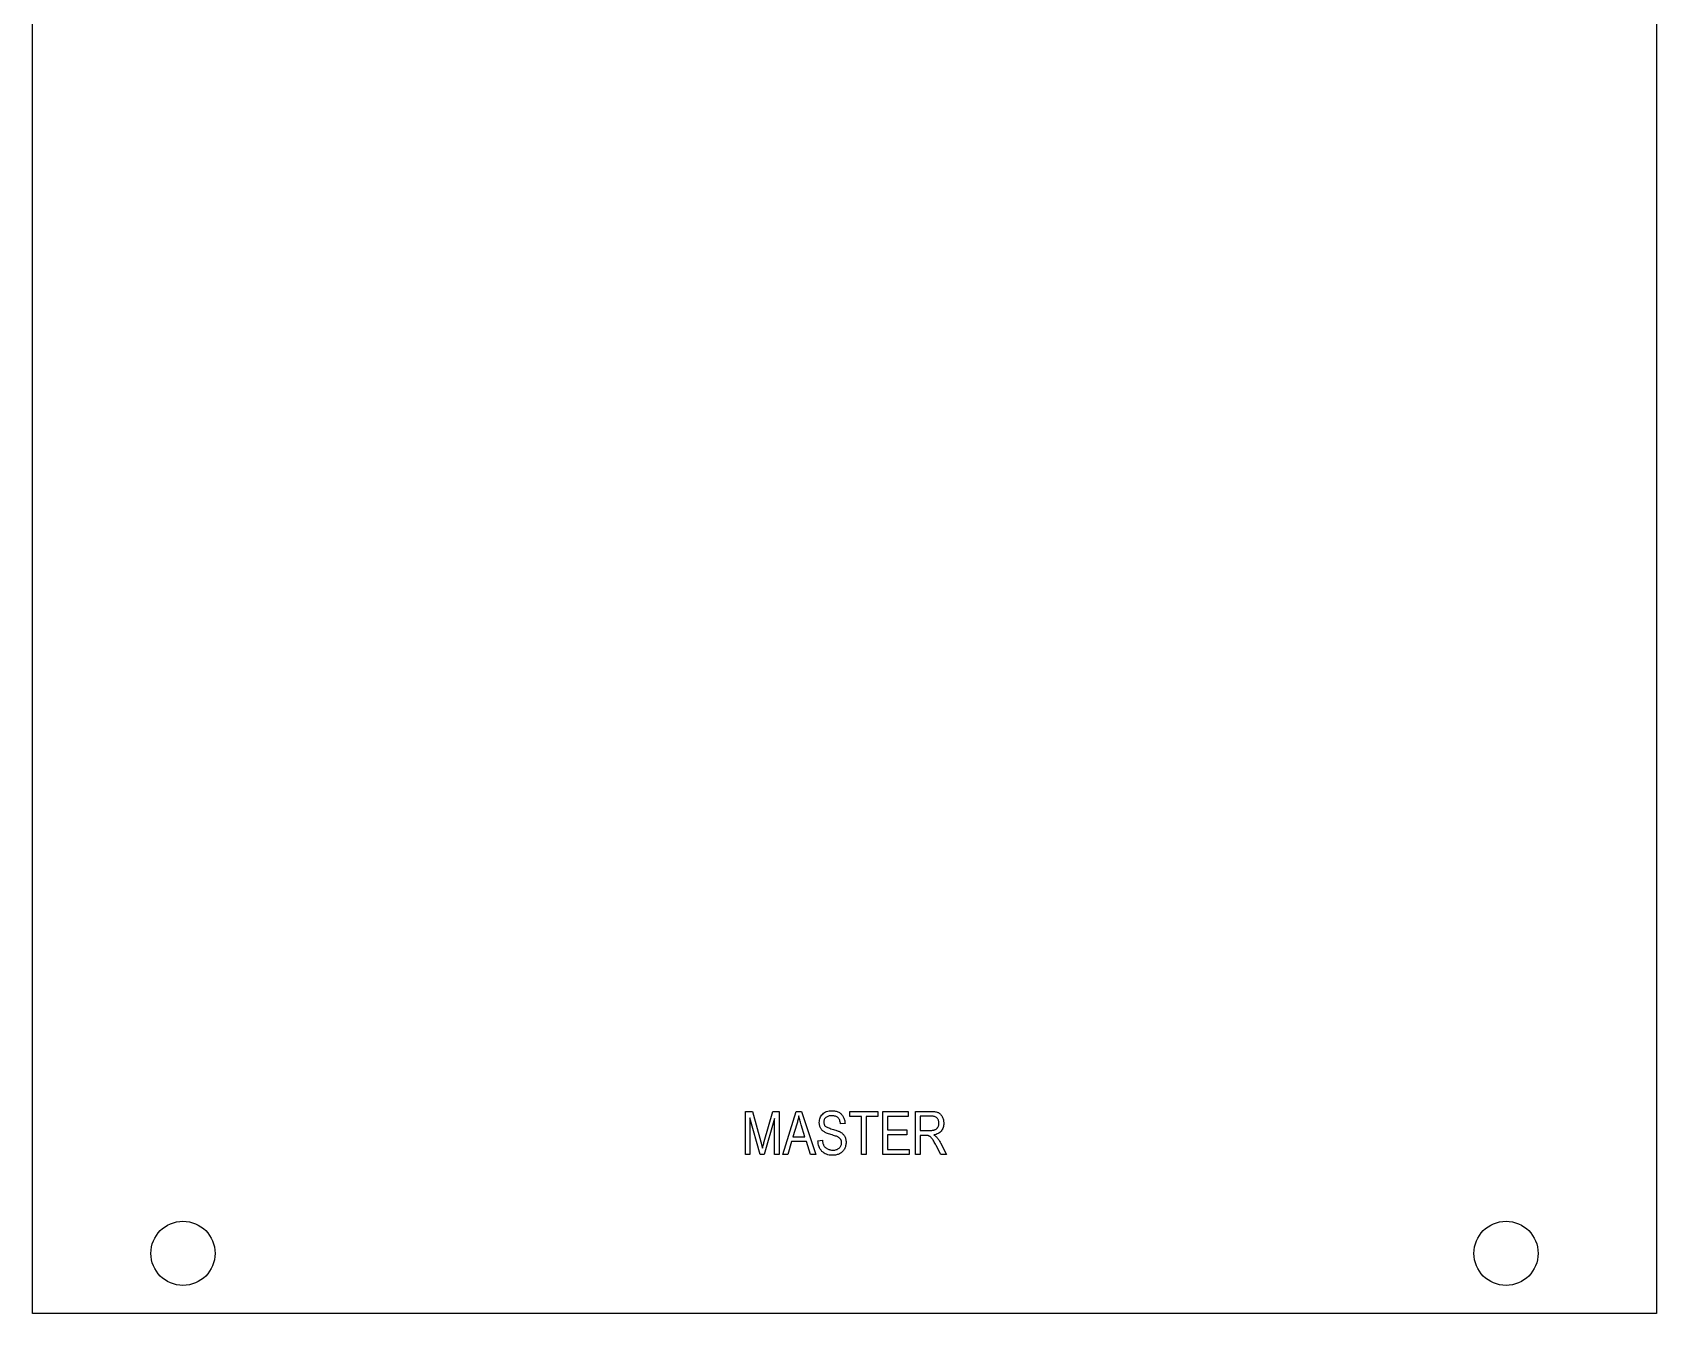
# Model space of a CAD drawing. Header units: millimetres. Extents: x 0 to 81, y 0 to 514.
# Drawn here: x 0 to 80.9, y 0 to 63.9 of the extents above; entities that cross this region are included whole.
import ezdxf

# ---------------------------------------------------------------- set-up
doc = ezdxf.new("R2010")
doc.units = ezdxf.units.MM
for name, color, linetype in [('CUT', 1, 'CONTINUOUS'), ('LEGEND', 2, 'CONTINUOUS'), ('OUTLINE', 7, 'CONTINUOUS')]:
    doc.layers.add(name, color=color, linetype=linetype)

msp = doc.modelspace()

# ---------------------------------------------------------------- linework, layer by layer
at = {"layer": 'CUT'}
for centre in [(7.5, 3), (73.44, 3)]:
    msp.add_circle(centre, 1.6, dxfattribs=at)
at = {"layer": 'LEGEND'}
for points in [[(35.5283, 7.9263), (35.5283, 10.0737), (35.8784, 10.0737), (36.2959, 8.5532), (36.3794, 8.2354), (36.3876, 8.2667), (36.3968, 8.3014), (36.407, 8.3394), (36.4182, 8.3807), (36.4305, 8.4254), (36.4437, 8.4735), (36.4579, 8.5249), (36.4732, 8.5796), (36.895, 10.0737), (37.2085, 10.0737), (37.2085, 7.9263), (36.9844, 7.9263), (36.9844, 9.7236), (36.4717, 7.9263), (36.2622, 7.9263), (35.7525, 9.7544), (35.7525, 7.9263)], [(37.3916, 7.9263), (38.0684, 10.0737), (38.3189, 10.0737), (39.0396, 7.9263), (38.773, 7.9263), (38.5679, 8.5767), (37.8325, 8.5767), (37.6392, 7.9263)], [(37.8999, 8.8081), (38.4961, 8.8081), (38.313, 9.4028), (38.2925, 9.4697), (38.2734, 9.5334), (38.2557, 9.5939), (38.2394, 9.6511), (38.2246, 9.7052), (38.2111, 9.756), (38.1991, 9.8037), (38.1885, 9.8481), (38.1796, 9.7966), (38.1699, 9.7451), (38.1593, 9.6936), (38.1479, 9.6423), (38.1355, 9.5911), (38.1223, 9.54), (38.1082, 9.4889), (38.0933, 9.438)], [(39.1465, 8.6162), (39.3662, 8.6396), (39.3713, 8.5966), (39.3778, 8.5559), (39.3857, 8.5177), (39.395, 8.482), (39.4057, 8.4487), (39.4177, 8.4179), (39.4312, 8.3895), (39.4461, 8.3635), (39.4625, 8.3394), (39.4805, 8.3165), (39.5003, 8.2948), (39.5217, 8.2744), (39.5448, 8.2551), (39.5695, 8.237), (39.596, 8.2202), (39.6241, 8.2046), (39.6534, 8.1905), (39.6837, 8.1783), (39.715, 8.168), (39.7471, 8.1595), (39.7802, 8.153), (39.8141, 8.1483), (39.849, 8.1455), (39.8848, 8.1445), (39.9353, 8.1461), (39.983, 8.1509), (40.0277, 8.1588), (40.0695, 8.17), (40.1085, 8.1843), (40.1445, 8.2018), (40.1776, 8.2225), (40.2078, 8.2463), (40.2347, 8.2727), (40.2581, 8.301), (40.2779, 8.3312), (40.294, 8.3633), (40.3066, 8.3973), (40.3156, 8.4332), (40.321, 8.471), (40.3228, 8.5107), (40.3221, 8.5342), (40.3202, 8.5568), (40.3169, 8.5788), (40.3123, 8.5999), (40.3065, 8.6203), (40.2993, 8.64), (40.2908, 8.6589), (40.281, 8.677), (40.2699, 8.6944), (40.2575, 8.7109), (40.2438, 8.7267), (40.2287, 8.7416), (40.2123, 8.7558), (40.1945, 8.7691), (40.1755, 8.7817), (40.1551, 8.7935), (40.1309, 8.8054), (40.1007, 8.8185), (40.0644, 8.8327), (40.0219, 8.848), (39.9734, 8.8645), (39.9187, 8.8822), (39.8579, 8.901), (39.791, 8.9209), (39.731, 8.9392), (39.6755, 8.9576), (39.6245, 8.976), (39.5779, 8.9945), (39.5358, 9.013), (39.4983, 9.0316), (39.4652, 9.0502), (39.4366, 9.0688), (39.4109, 9.0882), (39.3867, 9.1087), (39.364, 9.1305), (39.3428, 9.1536), (39.323, 9.178), (39.3047, 9.2036), (39.2879, 9.2304), (39.2725, 9.2585), (39.2588, 9.2878), (39.2469, 9.3179), (39.2368, 9.349), (39.2285, 9.381), (39.2221, 9.414), (39.2176, 9.4479), (39.2148, 9.4828), (39.2139, 9.5186), (39.2165, 9.5823), (39.2244, 9.643), (39.2376, 9.7007), (39.256, 9.7555), (39.2797, 9.8073), (39.3087, 9.8561), (39.3429, 9.902), (39.3824, 9.9448), (39.4263, 9.9836), (39.4739, 10.0172), (39.5252, 10.0457), (39.5801, 10.069), (39.6387, 10.0871), (39.701, 10.1), (39.7669, 10.1078), (39.8365, 10.1104), (39.8848, 10.1091), (39.9315, 10.1055), (39.9768, 10.0994), (40.0205, 10.0909), (40.0626, 10.08), (40.1033, 10.0667), (40.1424, 10.0509), (40.18, 10.0327), (40.2157, 10.0123), (40.2494, 9.9897), (40.2811, 9.965), (40.3107, 9.9382), (40.3382, 9.9093), (40.3637, 9.8784), (40.3871, 9.8453), (40.4085, 9.8101), (40.4276, 9.773), (40.4444, 9.7343), (40.4588, 9.6941), (40.4709, 9.6522), (40.4806, 9.6088), (40.488, 9.5637), (40.493, 9.517), (40.4956, 9.4688), (40.2715, 9.4482), (40.2657, 9.4989), (40.2571, 9.5462), (40.2457, 9.5901), (40.2314, 9.6306), (40.2144, 9.6677), (40.1945, 9.7015), (40.1718, 9.7318), (40.1463, 9.7588), (40.118, 9.7825), (40.087, 9.803), (40.0533, 9.8204), (40.0168, 9.8346), (39.9776, 9.8456), (39.9357, 9.8535), (39.8911, 9.8583), (39.8438, 9.8599), (39.7958, 9.8585), (39.7508, 9.8543), (39.7086, 9.8474), (39.6695, 9.8377), (39.6332, 9.8252), (39.5999, 9.81), (39.5695, 9.792), (39.542, 9.7712), (39.5176, 9.7483), (39.4965, 9.7237), (39.4786, 9.6975), (39.464, 9.6696), (39.4526, 9.6401), (39.4445, 9.6091), (39.4396, 9.5763), (39.438, 9.542), (39.4392, 9.5103), (39.4428, 9.4805), (39.4487, 9.4525), (39.4571, 9.4263), (39.4678, 9.4019), (39.4809, 9.3794), (39.4963, 9.3587), (39.5142, 9.3398), (39.5362, 9.3219), (39.5642, 9.3039), (39.5981, 9.2858), (39.638, 9.2677), (39.6838, 9.2495), (39.7356, 9.2314), (39.7933, 9.2131), (39.857, 9.1948), (39.9197, 9.1772), (39.9776, 9.1601), (40.0307, 9.1437), (40.0789, 9.1278), (40.1222, 9.1125), (40.1607, 9.0979), (40.1944, 9.0838), (40.2232, 9.0703), (40.2622, 9.049), (40.2988, 9.026), (40.3329, 9.0015), (40.3645, 8.9753), (40.3937, 8.9475), (40.4204, 8.918), (40.4446, 8.8869), (40.4663, 8.8542), (40.4856, 8.8199), (40.5022, 8.784), (40.5163, 8.7464), (40.5279, 8.7072), (40.5368, 8.6664), (40.5432, 8.6239), (40.5471, 8.5799), (40.5484, 8.5342), (40.547, 8.4886), (40.543, 8.444), (40.5362, 8.4004), (40.5268, 8.3578), (40.5146, 8.3163), (40.4998, 8.2759), (40.4822, 8.2364), (40.4619, 8.198), (40.4394, 8.1612), (40.4148, 8.1267), (40.3884, 8.0945), (40.36, 8.0645), (40.3296, 8.0368), (40.2973, 8.0114), (40.263, 7.9882), (40.2268, 7.9673), (40.1887, 7.9487), (40.1487, 7.9327), (40.1068, 7.9191), (40.063, 7.908), (40.0172, 7.8993), (39.9696, 7.8931), (39.9201, 7.8894), (39.8687, 7.8882), (39.7891, 7.8913), (39.7136, 7.9005), (39.6423, 7.9158), (39.5752, 7.9373), (39.5121, 7.9649), (39.4533, 7.9986), (39.3985, 8.0385), (39.3479, 8.0845), (39.3023, 8.1357), (39.2626, 8.1913), (39.2286, 8.2513), (39.2005, 8.3156), (39.1783, 8.3842), (39.1618, 8.4572), (39.1513, 8.5345), (39.1465, 8.6162)], [(41.3174, 7.9263), (41.3174, 9.8203), (40.7373, 9.8203), (40.7373, 10.0737), (42.1333, 10.0737), (42.1333, 9.8203), (41.5503, 9.8203), (41.5503, 7.9263)], [(42.3736, 7.9263), (42.3736, 10.0737), (43.6465, 10.0737), (43.6465, 9.8203), (42.6065, 9.8203), (42.6065, 9.1626), (43.5806, 9.1626), (43.5806, 8.9106), (42.6065, 8.9106), (42.6065, 8.1797), (43.6875, 8.1797), (43.6875, 7.9263)], [(44.0083, 7.9263), (44.0083, 10.0737), (44.7891, 10.0737), (44.8482, 10.0728), (44.9034, 10.07), (44.9545, 10.0653), (45.0017, 10.0587), (45.0448, 10.0503), (45.0839, 10.0399), (45.1191, 10.0277), (45.1502, 10.0137), (45.1786, 9.9974), (45.2058, 9.9787), (45.2316, 9.9574), (45.2562, 9.9337), (45.2794, 9.9074), (45.3014, 9.8787), (45.322, 9.8474), (45.3413, 9.8137), (45.3588, 9.778), (45.374, 9.741), (45.3869, 9.7025), (45.3974, 9.6627), (45.4055, 9.6214), (45.4114, 9.5788), (45.4149, 9.5347), (45.416, 9.4893), (45.4141, 9.4299), (45.4081, 9.3734), (45.3982, 9.3199), (45.3844, 9.2692), (45.3665, 9.2214), (45.3448, 9.1764), (45.319, 9.1344), (45.2893, 9.0952), (45.2559, 9.0592), (45.2188, 9.0266), (45.1781, 8.9975), (45.1339, 8.9718), (45.086, 8.9495), (45.0346, 8.9307), (44.9796, 8.9153), (44.9209, 8.9033), (44.9447, 8.8886), (44.9671, 8.8739), (44.9879, 8.8592), (45.0074, 8.8444), (45.0253, 8.8295), (45.0418, 8.8146), (45.0568, 8.7997), (45.0703, 8.7847), (45.096, 8.7535), (45.1208, 8.7214), (45.1448, 8.6885), (45.1681, 8.6547), (45.1906, 8.62), (45.2123, 8.5844), (45.2333, 8.548), (45.2534, 8.5107), (45.5611, 7.9263), (45.2681, 7.9263), (45.0337, 8.373), (45.0007, 8.4359), (44.9698, 8.4934), (44.9409, 8.5456), (44.9142, 8.5924), (44.8895, 8.6339), (44.8669, 8.67), (44.8463, 8.7007), (44.8279, 8.7261), (44.8106, 8.7479), (44.7934, 8.7678), (44.7763, 8.7858), (44.7594, 8.8021), (44.7427, 8.8164), (44.726, 8.8289), (44.7095, 8.8396), (44.6931, 8.8484), (44.676, 8.8558), (44.6573, 8.8622), (44.6369, 8.8676), (44.615, 8.872), (44.5913, 8.8755), (44.5661, 8.8779), (44.5393, 8.8794), (44.5108, 8.8799), (44.2412, 8.8799), (44.2412, 7.9263)], [(44.2412, 9.126), (44.7422, 9.126), (44.782, 9.1266), (44.8193, 9.1284), (44.8541, 9.1315), (44.8865, 9.1359), (44.9164, 9.1414), (44.9438, 9.1482), (44.9688, 9.1563), (44.9912, 9.1655), (45.0119, 9.1761), (45.0315, 9.1881), (45.05, 9.2016), (45.0674, 9.2164), (45.0837, 9.2327), (45.0989, 9.2504), (45.113, 9.2695), (45.126, 9.29), (45.1377, 9.3117), (45.1478, 9.3343), (45.1564, 9.3577), (45.1634, 9.382), (45.1688, 9.4071), (45.1727, 9.4331), (45.175, 9.46), (45.1758, 9.4878), (45.1743, 9.5274), (45.1699, 9.5647), (45.1624, 9.6), (45.152, 9.633), (45.1386, 9.6639), (45.1223, 9.6926), (45.1029, 9.7191), (45.0806, 9.7434), (45.0554, 9.7652), (45.0272, 9.7841), (44.9962, 9.8001), (44.9623, 9.8132), (44.9255, 9.8233), (44.8859, 9.8306), (44.8433, 9.835), (44.7979, 9.8364), (44.2412, 9.8364)]]:
    msp.add_lwpolyline(points, close=True, dxfattribs=at)
at = {"layer": 'OUTLINE'}
msp.add_lwpolyline([(0, 514), (80.94, 514), (80.94, 0), (0, 0)], close=True, dxfattribs=at)

doc.saveas('drawing.dxf')
